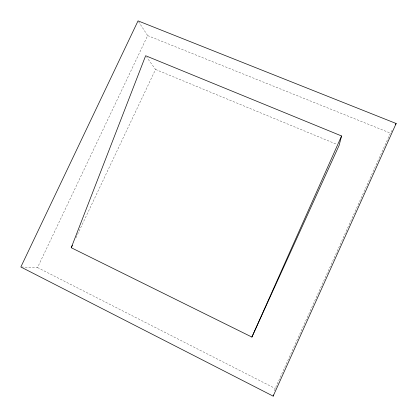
<?xml version="1.0" encoding="UTF-8"?>
<svg xmlns="http://www.w3.org/2000/svg" width="417" height="417" viewBox="0 0 417 417"><rect width="100%" height="100%" fill="white"/><g stroke="black" fill="none" stroke-linecap="round" stroke-linejoin="round"><path stroke-width="0.31" stroke-dasharray="2.08 1.56" d="M274.574 390.833L275.204 388.477L390.432 133.132L392.658 129.39M75.972 237.721L155.541 69.451L146.784 57.317M21.491 267.01L37.535 267.558L147.665 35.607L138.392 21.397M147.665 35.607L390.432 133.132M155.541 69.451L336.738 144.308M37.535 267.558L275.204 388.477"/><path stroke-width="0.63" d="M341.565 135.968L339.146 145.304L251.894 337.072L71.244 247.724L145.642 55.737L341.565 135.968L251.894 337.072M273.156 396.129L396.15 123.51L138.048 20.871L20.85 266.989L273.156 396.129L273.474 394.956M71.244 247.724L72.36 245.368M395.514 124.579L396.15 123.51"/></g></svg>
